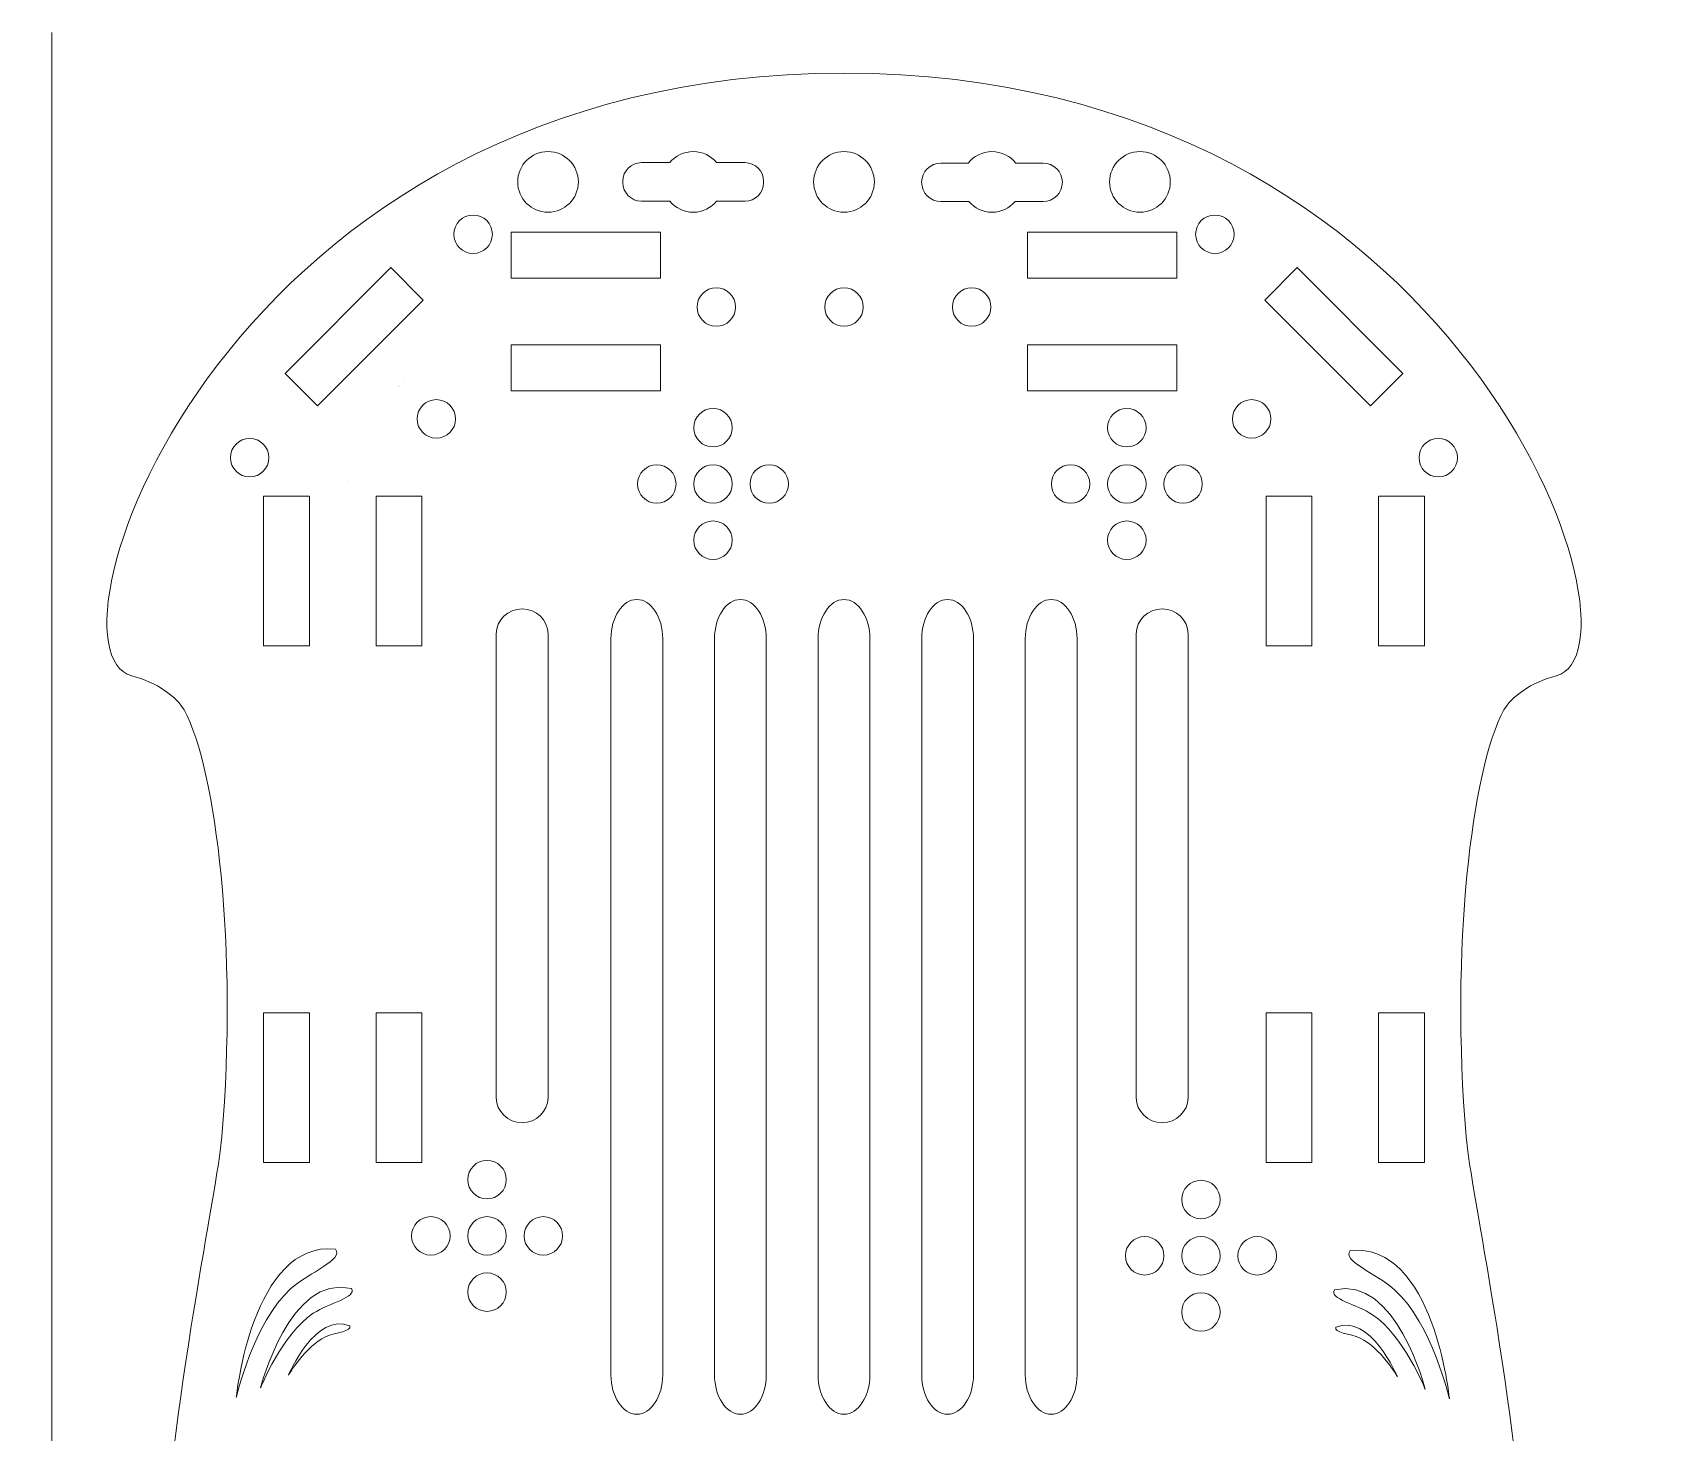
# Model space of a CAD drawing. Header units: millimetres. Extents: x 73 to 248, y -150 to 150.
# Drawn here: x 137.9 to 247.6, y 55.4 to 150 of the extents above; entities that cross this region are included whole.
import ezdxf

# ---------------------------------------------------------------- set-up
doc = ezdxf.new("R2010")
doc.units = ezdxf.units.MM
doc.header["$MEASUREMENT"] = 0
doc.layers.add('Layer 1', color=7, linetype='Continuous')

msp = doc.modelspace()

# ---------------------------------------------------------------- linework, layer by layer
at = {"layer": 'Layer 1', "color": 250, "lineweight": 18}
for points in [[(139.2066, -150), (139.2066, -150), (139.2066, 150), (139.2066, 150)], [(169.3519, 129.885), (169.3519, 129.885), (169.3519, 129.885), (169.3519, 129.885)], [(165.5872, 128.3968), (165.5872, 128.3968), (165.5872, 128.3968), (165.5872, 128.3968)], [(162.7399, 126.1414), (162.7399, 126.1414), (162.7399, 126.1414), (162.7399, 126.1414)], [(163.0188, 126.4179), (163.0188, 126.4179), (163.0188, 126.4179), (163.0188, 126.4179)], [(162.6487, 126.0478), (162.6487, 126.0478), (162.6487, 126.0478), (162.6487, 126.0478)], [(160.6698, 123.4794), (160.6698, 123.4794), (160.6698, 123.4794), (160.6698, 123.4794)], [(159.1815, 119.7147), (159.1815, 119.7147), (159.1815, 119.7147), (159.1815, 119.7147)], [(158.3793, 67.8078), (152.7316, 68.3597), (151.6796, 57.7879), (151.6796, 57.7879)], [(226.9551, 67.7153), (232.6028, 68.2672), (233.6548, 57.6954), (233.6548, 57.6954)], [(159.4564, 65.1313), (155.3063, 66.1877), (153.3146, 58.4213), (153.3146, 58.4213)], [(225.878, 65.0388), (230.0281, 66.0952), (232.0198, 58.3288), (232.0198, 58.3288)], [(159.3513, 62.617), (157.0419, 63.5989), (155.1959, 59.2785), (155.1959, 59.2785)], [(225.9831, 62.5245), (228.2925, 63.5064), (230.1385, 59.186), (230.1385, 59.186)]]:
    msp.add_open_spline(points, degree=3, dxfattribs=at)
for points, knots in [([(192.7429, 3.1028), (178.368, 3.0276), (177.6723, -9.0669), (163.2126, 2.9578), (163.2126, 2.9578), (163.2101, 2.9592), (163.2101, 2.9592), (163.2101, 2.9592), (163.2077, 2.9607), (163.2077, 2.9607), (163.2077, 2.9607), (163.2052, 2.9621), (163.2052, 2.9621), (163.2052, 2.9621), (163.2027, 2.9635), (163.2027, 2.9635), (163.2027, 2.9635), (163.2002, 2.965), (163.2002, 2.965), (163.2002, 2.965), (163.1953, 2.9678), (163.1953, 2.9678), (163.1953, 2.9678), (163.1928, 2.9692), (163.1928, 2.9692), (163.1928, 2.9692), (163.1903, 2.9707), (163.1903, 2.9707), (157.5681, 6.1964), (157.3477, 7.0605), (160.5861, 2.3877), (167.2454, -7.2212), (160.5304, -1.5844), (154.6603, 2.7069), (138.5468, 21.7285), (150.0665, 67.8659), (150.7031, 75.3956), (151.7699, 88.0117), (150.3434, 100.2121), (148.1553, 104.2247), (147.6705, 105.1159), (146.2928, 106.093), (144.6089, 106.5426), (137.9044, 108.3329), (150.8027, 147.251), (192.7429, 147.251), (234.6831, 147.251), (247.5814, 108.3329), (240.8769, 106.5426), (239.193, 106.093), (237.8153, 105.1159), (237.3305, 104.2247), (235.1424, 100.2121), (233.7159, 88.0117), (234.7827, 75.3956), (235.4193, 67.8659), (246.939, 21.7285), (230.8255, 2.7069), (224.9554, -1.5844), (218.2404, -7.2212), (224.8997, 2.3877), (228.1381, 7.0605), (227.9177, 6.1964), (222.2955, 2.9707), (222.2955, 2.9707), (222.293, 2.9692), (222.293, 2.9692), (222.293, 2.9692), (222.2905, 2.9678), (222.2905, 2.9678), (222.2905, 2.9678), (222.2856, 2.965), (222.2856, 2.965), (222.2856, 2.965), (222.2831, 2.9635), (222.2831, 2.9635), (222.2831, 2.9635), (222.2806, 2.9621), (222.2806, 2.9621), (222.2806, 2.9621), (222.2781, 2.9607), (222.2781, 2.9607), (222.2781, 2.9607), (222.2757, 2.9592), (222.2757, 2.9592), (222.2757, 2.9592), (222.2732, 2.9578), (222.2732, 2.9578), (207.8135, -9.0669), (207.1178, 3.0276), (192.7429, 3.1028)], [0, 0, 0, 0, 0.03333333, 0.03333333, 0.03333333, 0.06666667, 0.06666667, 0.06666667, 0.1, 0.1, 0.1, 0.13333333, 0.13333333, 0.13333333, 0.16666667, 0.16666667, 0.16666667, 0.2, 0.2, 0.2, 0.23333333, 0.23333333, 0.23333333, 0.26666667, 0.26666667, 0.26666667, 0.3, 0.3, 0.3, 0.33333333, 0.33333333, 0.33333333, 0.36666667, 0.36666667, 0.36666667, 0.4, 0.4, 0.4, 0.43333333, 0.43333333, 0.43333333, 0.46666667, 0.46666667, 0.46666667, 0.5, 0.5, 0.5, 0.53333333, 0.53333333, 0.53333333, 0.56666667, 0.56666667, 0.56666667, 0.6, 0.6, 0.6, 0.63333333, 0.63333333, 0.63333333, 0.66666667, 0.66666667, 0.66666667, 0.7, 0.7, 0.7, 0.73333333, 0.73333333, 0.73333333, 0.76666667, 0.76666667, 0.76666667, 0.8, 0.8, 0.8, 0.83333333, 0.83333333, 0.83333333, 0.86666667, 0.86666667, 0.86666667, 0.9, 0.9, 0.9, 0.93333333, 0.93333333, 0.93333333, 0.96666667, 0.96666667, 0.96666667, 1, 1, 1, 1]), ([(172.7428, 141.9543), (173.875, 141.9543), (174.7928, 141.0365), (174.7928, 139.9043), (174.7928, 138.7721), (173.875, 137.8543), (172.7428, 137.8543), (171.6106, 137.8543), (170.6928, 138.7721), (170.6928, 139.9043), (170.6928, 141.0365), (171.6106, 141.9543), (172.7428, 141.9543)], [0, 0, 0, 0, 0.25, 0.25, 0.25, 0.5, 0.5, 0.5, 0.75, 0.75, 0.75, 1, 1, 1, 1]), ([(182.5533, 141.9543), (183.192, 141.9543), (183.7624, 141.6622), (184.1384, 141.2043), (184.1384, 141.2043), (186.0572, 141.2043), (186.0572, 141.2043), (186.7448, 141.2043), (187.3072, 140.6418), (187.3072, 139.9543), (187.3072, 139.9543), (187.3072, 139.8542), (187.3072, 139.8542), (187.3072, 139.1668), (186.7448, 138.6043), (186.0572, 138.6043), (186.0572, 138.6043), (184.1384, 138.6043), (184.1384, 138.6043), (183.7624, 138.1464), (183.192, 137.8543), (182.5533, 137.8543), (181.9146, 137.8543), (181.3442, 138.1464), (180.9682, 138.6043), (180.9682, 138.6043), (179.0493, 138.6043), (179.0493, 138.6043), (178.3617, 138.6043), (177.7993, 139.1668), (177.7993, 139.8542), (177.7993, 139.8542), (177.7993, 139.9543), (177.7993, 139.9543), (177.7993, 140.6418), (178.3617, 141.2043), (179.0493, 141.2043), (179.0493, 141.2043), (180.9682, 141.2043), (180.9682, 141.2043), (181.3442, 141.6622), (181.9146, 141.9543), (182.5533, 141.9543)], [0, 0, 0, 0, 0.07142857, 0.07142857, 0.07142857, 0.14285714, 0.14285714, 0.14285714, 0.21428571, 0.21428571, 0.21428571, 0.28571429, 0.28571429, 0.28571429, 0.35714286, 0.35714286, 0.35714286, 0.42857143, 0.42857143, 0.42857143, 0.5, 0.5, 0.5, 0.57142857, 0.57142857, 0.57142857, 0.64285714, 0.64285714, 0.64285714, 0.71428571, 0.71428571, 0.71428571, 0.78571429, 0.78571429, 0.78571429, 0.85714286, 0.85714286, 0.85714286, 0.92857143, 0.92857143, 0.92857143, 1, 1, 1, 1]), ([(192.7427, 141.9543), (193.8749, 141.9543), (194.7927, 141.0365), (194.7927, 139.9043), (194.7927, 138.7721), (193.8749, 137.8543), (192.7427, 137.8543), (191.6105, 137.8543), (190.6927, 138.7721), (190.6927, 139.9043), (190.6927, 141.0365), (191.6105, 141.9543), (192.7427, 141.9543)], [0, 0, 0, 0, 0.25, 0.25, 0.25, 0.5, 0.5, 0.5, 0.75, 0.75, 0.75, 1, 1, 1, 1]), ([(202.7427, 141.9543), (203.3937, 141.9543), (203.9739, 141.6508), (204.3494, 141.1776), (204.3494, 141.1776), (206.1965, 141.1776), (206.1965, 141.1776), (206.9116, 141.1776), (207.4966, 140.5925), (207.4966, 139.8777), (207.4966, 139.1627), (206.9116, 138.5776), (206.1965, 138.5776), (206.1965, 138.5776), (204.3054, 138.5776), (204.3054, 138.5776), (203.9294, 138.1351), (203.3689, 137.8543), (202.7427, 137.8543), (202.1165, 137.8543), (201.556, 138.1351), (201.18, 138.5776), (201.18, 138.5776), (199.2888, 138.5776), (199.2888, 138.5776), (198.5737, 138.5776), (197.9887, 139.1627), (197.9887, 139.8777), (197.9887, 140.5925), (198.5737, 141.1776), (199.2888, 141.1776), (199.2888, 141.1776), (201.136, 141.1776), (201.136, 141.1776), (201.5115, 141.6508), (202.0917, 141.9543), (202.7427, 141.9543)], [0, 0, 0, 0, 0.08333333, 0.08333333, 0.08333333, 0.16666667, 0.16666667, 0.16666667, 0.25, 0.25, 0.25, 0.33333333, 0.33333333, 0.33333333, 0.41666667, 0.41666667, 0.41666667, 0.5, 0.5, 0.5, 0.58333333, 0.58333333, 0.58333333, 0.66666667, 0.66666667, 0.66666667, 0.75, 0.75, 0.75, 0.83333333, 0.83333333, 0.83333333, 0.91666667, 0.91666667, 0.91666667, 1, 1, 1, 1]), ([(212.7428, 141.9543), (213.875, 141.9543), (214.7928, 141.0365), (214.7928, 139.9043), (214.7928, 138.7721), (213.875, 137.8543), (212.7428, 137.8543), (211.6106, 137.8543), (210.6928, 138.7721), (210.6928, 139.9043), (210.6928, 141.0365), (211.6106, 141.9543), (212.7428, 141.9543)], [0, 0, 0, 0, 0.25, 0.25, 0.25, 0.5, 0.5, 0.5, 0.75, 0.75, 0.75, 1, 1, 1, 1]), ([(166.3828, 136.3667), (166.3828, 137.0847), (166.9648, 137.6667), (167.6828, 137.6667), (168.4008, 137.6667), (168.9828, 137.0847), (168.9828, 136.3667), (168.9828, 135.6487), (168.4008, 135.0667), (167.6828, 135.0667), (166.9648, 135.0667), (166.3828, 135.6487), (166.3828, 136.3667)], [0, 0, 0, 0, 0.25, 0.25, 0.25, 0.5, 0.5, 0.5, 0.75, 0.75, 0.75, 1, 1, 1, 1]), ([(216.5045, 136.3667), (216.5045, 137.0847), (217.0865, 137.6667), (217.8045, 137.6667), (218.5225, 137.6667), (219.1045, 137.0847), (219.1045, 136.3667), (219.1045, 135.6487), (218.5225, 135.0667), (217.8045, 135.0667), (217.0865, 135.0667), (216.5045, 135.6487), (216.5045, 136.3667)], [0, 0, 0, 0, 0.25, 0.25, 0.25, 0.5, 0.5, 0.5, 0.75, 0.75, 0.75, 1, 1, 1, 1]), ([(170.2429, 136.4987), (170.2429, 136.4987), (180.3429, 136.4987), (180.3429, 136.4987), (180.3429, 136.4987), (180.3429, 133.3987), (180.3429, 133.3987), (180.3429, 133.3987), (170.2429, 133.3987), (170.2429, 133.3987), (170.2429, 133.3987), (170.2429, 136.4987), (170.2429, 136.4987)], [0, 0, 0, 0, 0.25, 0.25, 0.25, 0.5, 0.5, 0.5, 0.75, 0.75, 0.75, 1, 1, 1, 1]), ([(205.1429, 136.4987), (205.1429, 136.4987), (215.2429, 136.4987), (215.2429, 136.4987), (215.2429, 136.4987), (215.2429, 133.3987), (215.2429, 133.3987), (215.2429, 133.3987), (205.1429, 133.3987), (205.1429, 133.3987), (205.1429, 133.3987), (205.1429, 136.4987), (205.1429, 136.4987)], [0, 0, 0, 0, 0.25, 0.25, 0.25, 0.5, 0.5, 0.5, 0.75, 0.75, 0.75, 1, 1, 1, 1]), ([(154.9751, 126.9678), (154.9751, 126.9678), (162.1169, 134.1096), (162.1169, 134.1096), (162.1169, 134.1096), (164.3089, 131.9176), (164.3089, 131.9176), (164.3089, 131.9176), (157.1671, 124.7758), (157.1671, 124.7758), (157.1671, 124.7758), (154.9751, 126.9678), (154.9751, 126.9678)], [0, 0, 0, 0, 0.25, 0.25, 0.25, 0.5, 0.5, 0.5, 0.75, 0.75, 0.75, 1, 1, 1, 1]), ([(230.5079, 126.9678), (230.5079, 126.9678), (223.3661, 134.1096), (223.3661, 134.1096), (223.3661, 134.1096), (221.1741, 131.9176), (221.1741, 131.9176), (221.1741, 131.9176), (228.3159, 124.7758), (228.3159, 124.7758), (228.3159, 124.7758), (230.5079, 126.9678), (230.5079, 126.9678)], [0, 0, 0, 0, 0.25, 0.25, 0.25, 0.5, 0.5, 0.5, 0.75, 0.75, 0.75, 1, 1, 1, 1]), ([(182.8184, 131.4487), (182.8184, 132.1667), (183.4004, 132.7487), (184.1184, 132.7487), (184.8364, 132.7487), (185.4184, 132.1667), (185.4184, 131.4487), (185.4184, 130.7307), (184.8364, 130.1487), (184.1184, 130.1487), (183.4004, 130.1487), (182.8184, 130.7307), (182.8184, 131.4487)], [0, 0, 0, 0, 0.25, 0.25, 0.25, 0.5, 0.5, 0.5, 0.75, 0.75, 0.75, 1, 1, 1, 1]), ([(191.4429, 131.4487), (191.4429, 132.1667), (192.0249, 132.7487), (192.7429, 132.7487), (193.4609, 132.7487), (194.0429, 132.1667), (194.0429, 131.4487), (194.0429, 130.7307), (193.4609, 130.1487), (192.7429, 130.1487), (192.0249, 130.1487), (191.4429, 130.7307), (191.4429, 131.4487)], [0, 0, 0, 0, 0.25, 0.25, 0.25, 0.5, 0.5, 0.5, 0.75, 0.75, 0.75, 1, 1, 1, 1]), ([(200.0693, 131.4482), (200.0693, 132.1662), (200.6513, 132.7482), (201.3693, 132.7482), (202.0873, 132.7482), (202.6693, 132.1662), (202.6693, 131.4482), (202.6693, 130.7302), (202.0873, 130.1482), (201.3693, 130.1482), (200.6513, 130.1482), (200.0693, 130.7302), (200.0693, 131.4482)], [0, 0, 0, 0, 0.25, 0.25, 0.25, 0.5, 0.5, 0.5, 0.75, 0.75, 0.75, 1, 1, 1, 1]), ([(170.2429, 128.8987), (170.2429, 128.8987), (180.3429, 128.8987), (180.3429, 128.8987), (180.3429, 128.8987), (180.3429, 125.7987), (180.3429, 125.7987), (180.3429, 125.7987), (170.2429, 125.7987), (170.2429, 125.7987), (170.2429, 125.7987), (170.2429, 128.8987), (170.2429, 128.8987)], [0, 0, 0, 0, 0.25, 0.25, 0.25, 0.5, 0.5, 0.5, 0.75, 0.75, 0.75, 1, 1, 1, 1]), ([(205.1429, 128.8987), (205.1429, 128.8987), (215.2429, 128.8987), (215.2429, 128.8987), (215.2429, 128.8987), (215.2429, 125.7987), (215.2429, 125.7987), (215.2429, 125.7987), (205.1429, 125.7987), (205.1429, 125.7987), (205.1429, 125.7987), (205.1429, 128.8987), (205.1429, 128.8987)], [0, 0, 0, 0, 0.25, 0.25, 0.25, 0.5, 0.5, 0.5, 0.75, 0.75, 0.75, 1, 1, 1, 1]), ([(163.8928, 123.8919), (163.8928, 124.6099), (164.4748, 125.1919), (165.1928, 125.1919), (165.9108, 125.1919), (166.4928, 124.6099), (166.4928, 123.8919), (166.4928, 123.1739), (165.9108, 122.5919), (165.1928, 122.5919), (164.4748, 122.5919), (163.8928, 123.1739), (163.8928, 123.8919)], [0, 0, 0, 0, 0.25, 0.25, 0.25, 0.5, 0.5, 0.5, 0.75, 0.75, 0.75, 1, 1, 1, 1]), ([(218.9902, 123.8919), (218.9902, 124.6099), (219.5722, 125.1919), (220.2902, 125.1919), (221.0082, 125.1919), (221.5902, 124.6099), (221.5902, 123.8919), (221.5902, 123.1739), (221.0082, 122.5919), (220.2902, 122.5919), (219.5722, 122.5919), (218.9902, 123.1739), (218.9902, 123.8919)], [0, 0, 0, 0, 0.25, 0.25, 0.25, 0.5, 0.5, 0.5, 0.75, 0.75, 0.75, 1, 1, 1, 1]), ([(182.591, 123.2964), (182.591, 124.0144), (183.173, 124.5964), (183.891, 124.5964), (184.609, 124.5964), (185.191, 124.0144), (185.191, 123.2964), (185.191, 122.5784), (184.609, 121.9964), (183.891, 121.9964), (183.173, 121.9964), (182.591, 122.5784), (182.591, 123.2964)], [0, 0, 0, 0, 0.25, 0.25, 0.25, 0.5, 0.5, 0.5, 0.75, 0.75, 0.75, 1, 1, 1, 1]), ([(210.5548, 123.2964), (210.5548, 124.0144), (211.1368, 124.5964), (211.8548, 124.5964), (212.5728, 124.5964), (213.1548, 124.0144), (213.1548, 123.2964), (213.1548, 122.5784), (212.5728, 121.9964), (211.8548, 121.9964), (211.1368, 121.9964), (210.5548, 122.5784), (210.5548, 123.2964)], [0, 0, 0, 0, 0.25, 0.25, 0.25, 0.5, 0.5, 0.5, 0.75, 0.75, 0.75, 1, 1, 1, 1]), ([(151.2828, 121.2727), (151.2828, 121.9907), (151.8648, 122.5727), (152.5828, 122.5727), (153.3008, 122.5727), (153.8828, 121.9907), (153.8828, 121.2727), (153.8828, 120.5547), (153.3008, 119.9727), (152.5828, 119.9727), (151.8648, 119.9727), (151.2828, 120.5547), (151.2828, 121.2727)], [0, 0, 0, 0, 0.25, 0.25, 0.25, 0.5, 0.5, 0.5, 0.75, 0.75, 0.75, 1, 1, 1, 1]), ([(231.5987, 121.2727), (231.5987, 121.9907), (232.1807, 122.5727), (232.8987, 122.5727), (233.6167, 122.5727), (234.1987, 121.9907), (234.1987, 121.2727), (234.1987, 120.5547), (233.6167, 119.9727), (232.8987, 119.9727), (232.1807, 119.9727), (231.5987, 120.5547), (231.5987, 121.2727)], [0, 0, 0, 0, 0.25, 0.25, 0.25, 0.5, 0.5, 0.5, 0.75, 0.75, 0.75, 1, 1, 1, 1]), ([(178.791, 119.4964), (178.791, 120.2144), (179.373, 120.7964), (180.091, 120.7964), (180.809, 120.7964), (181.391, 120.2144), (181.391, 119.4964), (181.391, 118.7784), (180.809, 118.1964), (180.091, 118.1964), (179.373, 118.1964), (178.791, 118.7784), (178.791, 119.4964)], [0, 0, 0, 0, 0.25, 0.25, 0.25, 0.5, 0.5, 0.5, 0.75, 0.75, 0.75, 1, 1, 1, 1]), ([(182.591, 119.4964), (182.591, 120.2144), (183.173, 120.7964), (183.891, 120.7964), (184.609, 120.7964), (185.191, 120.2144), (185.191, 119.4964), (185.191, 118.7784), (184.609, 118.1964), (183.891, 118.1964), (183.173, 118.1964), (182.591, 118.7784), (182.591, 119.4964)], [0, 0, 0, 0, 0.25, 0.25, 0.25, 0.5, 0.5, 0.5, 0.75, 0.75, 0.75, 1, 1, 1, 1]), ([(186.391, 119.4964), (186.391, 120.2144), (186.973, 120.7964), (187.691, 120.7964), (188.409, 120.7964), (188.991, 120.2144), (188.991, 119.4964), (188.991, 118.7784), (188.409, 118.1964), (187.691, 118.1964), (186.973, 118.1964), (186.391, 118.7784), (186.391, 119.4964)], [0, 0, 0, 0, 0.25, 0.25, 0.25, 0.5, 0.5, 0.5, 0.75, 0.75, 0.75, 1, 1, 1, 1]), ([(206.7548, 119.4964), (206.7548, 120.2144), (207.3368, 120.7964), (208.0548, 120.7964), (208.7728, 120.7964), (209.3548, 120.2144), (209.3548, 119.4964), (209.3548, 118.7784), (208.7728, 118.1964), (208.0548, 118.1964), (207.3368, 118.1964), (206.7548, 118.7784), (206.7548, 119.4964)], [0, 0, 0, 0, 0.25, 0.25, 0.25, 0.5, 0.5, 0.5, 0.75, 0.75, 0.75, 1, 1, 1, 1]), ([(210.5548, 119.4964), (210.5548, 120.2144), (211.1368, 120.7964), (211.8548, 120.7964), (212.5728, 120.7964), (213.1548, 120.2144), (213.1548, 119.4964), (213.1548, 118.7784), (212.5728, 118.1964), (211.8548, 118.1964), (211.1368, 118.1964), (210.5548, 118.7784), (210.5548, 119.4964)], [0, 0, 0, 0, 0.25, 0.25, 0.25, 0.5, 0.5, 0.5, 0.75, 0.75, 0.75, 1, 1, 1, 1]), ([(214.3548, 119.4964), (214.3548, 120.2144), (214.9368, 120.7964), (215.6548, 120.7964), (216.3728, 120.7964), (216.9548, 120.2144), (216.9548, 119.4964), (216.9548, 118.7784), (216.3728, 118.1964), (215.6548, 118.1964), (214.9368, 118.1964), (214.3548, 118.7784), (214.3548, 119.4964)], [0, 0, 0, 0, 0.25, 0.25, 0.25, 0.5, 0.5, 0.5, 0.75, 0.75, 0.75, 1, 1, 1, 1]), ([(153.5229, 108.5607), (153.5229, 108.5607), (153.5229, 118.6607), (153.5229, 118.6607), (153.5229, 118.6607), (156.6229, 118.6607), (156.6229, 118.6607), (156.6229, 118.6607), (156.6229, 108.5607), (156.6229, 108.5607), (156.6229, 108.5607), (153.5229, 108.5607), (153.5229, 108.5607)], [0, 0, 0, 0, 0.25, 0.25, 0.25, 0.5, 0.5, 0.5, 0.75, 0.75, 0.75, 1, 1, 1, 1]), ([(161.1229, 108.5607), (161.1229, 108.5607), (161.1229, 118.6607), (161.1229, 118.6607), (161.1229, 118.6607), (164.2229, 118.6607), (164.2229, 118.6607), (164.2229, 118.6607), (164.2229, 108.5607), (164.2229, 108.5607), (164.2229, 108.5607), (161.1229, 108.5607), (161.1229, 108.5607)], [0, 0, 0, 0, 0.25, 0.25, 0.25, 0.5, 0.5, 0.5, 0.75, 0.75, 0.75, 1, 1, 1, 1]), ([(221.2629, 108.5607), (221.2629, 108.5607), (221.2629, 118.6607), (221.2629, 118.6607), (221.2629, 118.6607), (224.3629, 118.6607), (224.3629, 118.6607), (224.3629, 118.6607), (224.3629, 108.5607), (224.3629, 108.5607), (224.3629, 108.5607), (221.2629, 108.5607), (221.2629, 108.5607)], [0, 0, 0, 0, 0.25, 0.25, 0.25, 0.5, 0.5, 0.5, 0.75, 0.75, 0.75, 1, 1, 1, 1]), ([(228.8629, 108.5607), (228.8629, 108.5607), (228.8629, 118.6607), (228.8629, 118.6607), (228.8629, 118.6607), (231.9629, 118.6607), (231.9629, 118.6607), (231.9629, 118.6607), (231.9629, 108.5607), (231.9629, 108.5607), (231.9629, 108.5607), (228.8629, 108.5607), (228.8629, 108.5607)], [0, 0, 0, 0, 0.25, 0.25, 0.25, 0.5, 0.5, 0.5, 0.75, 0.75, 0.75, 1, 1, 1, 1]), ([(182.591, 115.6964), (182.591, 116.4144), (183.173, 116.9964), (183.891, 116.9964), (184.609, 116.9964), (185.191, 116.4144), (185.191, 115.6964), (185.191, 114.9784), (184.609, 114.3964), (183.891, 114.3964), (183.173, 114.3964), (182.591, 114.9784), (182.591, 115.6964)], [0, 0, 0, 0, 0.25, 0.25, 0.25, 0.5, 0.5, 0.5, 0.75, 0.75, 0.75, 1, 1, 1, 1]), ([(210.5548, 115.6964), (210.5548, 116.4144), (211.1368, 116.9964), (211.8548, 116.9964), (212.5728, 116.9964), (213.1548, 116.4144), (213.1548, 115.6964), (213.1548, 114.9784), (212.5728, 114.3964), (211.8548, 114.3964), (211.1368, 114.3964), (210.5548, 114.9784), (210.5548, 115.6964)], [0, 0, 0, 0, 0.25, 0.25, 0.25, 0.5, 0.5, 0.5, 0.75, 0.75, 0.75, 1, 1, 1, 1]), ([(169.2429, 78.0262), (169.2429, 78.0262), (169.2429, 109.3774), (169.2429, 109.3774), (169.2429, 110.3011), (170.0304, 111.0569), (170.9929, 111.0569), (170.9929, 111.0569), (170.9929, 111.0569), (170.9929, 111.0569), (171.9554, 111.0569), (172.7429, 110.3011), (172.7429, 109.3774), (172.7429, 109.3774), (172.7429, 78.0262), (172.7429, 78.0262), (172.7429, 77.1024), (171.9554, 76.3466), (170.9929, 76.3466), (170.9929, 76.3466), (170.9929, 76.3466), (170.9929, 76.3466), (170.0304, 76.3466), (169.2429, 77.1024), (169.2429, 78.0262)], [0, 0, 0, 0, 0.125, 0.125, 0.125, 0.25, 0.25, 0.25, 0.375, 0.375, 0.375, 0.5, 0.5, 0.5, 0.625, 0.625, 0.625, 0.75, 0.75, 0.75, 0.875, 0.875, 0.875, 1, 1, 1, 1]), ([(176.9929, 59.308), (176.9929, 59.308), (176.9929, 109.0289), (176.9929, 109.0289), (176.9929, 110.4939), (177.7804, 111.6925), (178.7429, 111.6925), (178.7429, 111.6925), (178.7429, 111.6925), (178.7429, 111.6925), (179.7054, 111.6925), (180.4929, 110.4939), (180.4929, 109.0289), (180.4929, 109.0289), (180.4929, 59.308), (180.4929, 59.308), (180.4929, 57.843), (179.7054, 56.6444), (178.7429, 56.6444), (178.7429, 56.6444), (178.7429, 56.6444), (178.7429, 56.6444), (177.7804, 56.6444), (176.9929, 57.843), (176.9929, 59.308)], [0, 0, 0, 0, 0.125, 0.125, 0.125, 0.25, 0.25, 0.25, 0.375, 0.375, 0.375, 0.5, 0.5, 0.5, 0.625, 0.625, 0.625, 0.75, 0.75, 0.75, 0.875, 0.875, 0.875, 1, 1, 1, 1]), ([(183.9929, 59.308), (183.9929, 59.308), (183.9929, 109.0289), (183.9929, 109.0289), (183.9929, 110.4939), (184.7804, 111.6925), (185.7429, 111.6925), (185.7429, 111.6925), (185.7429, 111.6925), (185.7429, 111.6925), (186.7054, 111.6925), (187.4929, 110.4939), (187.4929, 109.0289), (187.4929, 109.0289), (187.4929, 59.308), (187.4929, 59.308), (187.4929, 57.843), (186.7054, 56.6444), (185.7429, 56.6444), (185.7429, 56.6444), (185.7429, 56.6444), (185.7429, 56.6444), (184.7804, 56.6444), (183.9929, 57.843), (183.9929, 59.308)], [0, 0, 0, 0, 0.125, 0.125, 0.125, 0.25, 0.25, 0.25, 0.375, 0.375, 0.375, 0.5, 0.5, 0.5, 0.625, 0.625, 0.625, 0.75, 0.75, 0.75, 0.875, 0.875, 0.875, 1, 1, 1, 1]), ([(190.9929, 59.308), (190.9929, 59.308), (190.9929, 109.0289), (190.9929, 109.0289), (190.9929, 110.4939), (191.7804, 111.6925), (192.7429, 111.6925), (192.7429, 111.6925), (192.7429, 111.6925), (192.7429, 111.6925), (193.7054, 111.6925), (194.4929, 110.4939), (194.4929, 109.0289), (194.4929, 109.0289), (194.4929, 59.308), (194.4929, 59.308), (194.4929, 57.843), (193.7054, 56.6444), (192.7429, 56.6444), (192.7429, 56.6444), (192.7429, 56.6444), (192.7429, 56.6444), (191.7804, 56.6444), (190.9929, 57.843), (190.9929, 59.308)], [0, 0, 0, 0, 0.125, 0.125, 0.125, 0.25, 0.25, 0.25, 0.375, 0.375, 0.375, 0.5, 0.5, 0.5, 0.625, 0.625, 0.625, 0.75, 0.75, 0.75, 0.875, 0.875, 0.875, 1, 1, 1, 1]), ([(197.9929, 59.308), (197.9929, 59.308), (197.9929, 109.0289), (197.9929, 109.0289), (197.9929, 110.4939), (198.7804, 111.6925), (199.7429, 111.6925), (199.7429, 111.6925), (199.7429, 111.6925), (199.7429, 111.6925), (200.7054, 111.6925), (201.4929, 110.4939), (201.4929, 109.0289), (201.4929, 109.0289), (201.4929, 59.308), (201.4929, 59.308), (201.4929, 57.843), (200.7054, 56.6444), (199.7429, 56.6444), (199.7429, 56.6444), (199.7429, 56.6444), (199.7429, 56.6444), (198.7804, 56.6444), (197.9929, 57.843), (197.9929, 59.308)], [0, 0, 0, 0, 0.125, 0.125, 0.125, 0.25, 0.25, 0.25, 0.375, 0.375, 0.375, 0.5, 0.5, 0.5, 0.625, 0.625, 0.625, 0.75, 0.75, 0.75, 0.875, 0.875, 0.875, 1, 1, 1, 1]), ([(204.9929, 59.308), (204.9929, 59.308), (204.9929, 109.0289), (204.9929, 109.0289), (204.9929, 110.4938), (205.7804, 111.6925), (206.7429, 111.6925), (206.7429, 111.6925), (206.7429, 111.6925), (206.7429, 111.6925), (207.7054, 111.6925), (208.4929, 110.4938), (208.4929, 109.0289), (208.4929, 109.0289), (208.4929, 59.308), (208.4929, 59.308), (208.4929, 57.8431), (207.7054, 56.6444), (206.7429, 56.6444), (206.7429, 56.6444), (206.7429, 56.6444), (206.7429, 56.6444), (205.7804, 56.6444), (204.9929, 57.8431), (204.9929, 59.308)], [0, 0, 0, 0, 0.125, 0.125, 0.125, 0.25, 0.25, 0.25, 0.375, 0.375, 0.375, 0.5, 0.5, 0.5, 0.625, 0.625, 0.625, 0.75, 0.75, 0.75, 0.875, 0.875, 0.875, 1, 1, 1, 1]), ([(212.4929, 78.0262), (212.4929, 78.0262), (212.4929, 109.3774), (212.4929, 109.3774), (212.4929, 110.3011), (213.2804, 111.0569), (214.2429, 111.0569), (214.2429, 111.0569), (214.2429, 111.0569), (214.2429, 111.0569), (215.2054, 111.0569), (215.9929, 110.3011), (215.9929, 109.3774), (215.9929, 109.3774), (215.9929, 78.0262), (215.9929, 78.0262), (215.9929, 77.1024), (215.2054, 76.3466), (214.2429, 76.3466), (214.2429, 76.3466), (214.2429, 76.3466), (214.2429, 76.3466), (213.2804, 76.3466), (212.4929, 77.1024), (212.4929, 78.0262)], [0, 0, 0, 0, 0.125, 0.125, 0.125, 0.25, 0.25, 0.25, 0.375, 0.375, 0.375, 0.5, 0.5, 0.5, 0.625, 0.625, 0.625, 0.75, 0.75, 0.75, 0.875, 0.875, 0.875, 1, 1, 1, 1]), ([(153.5229, 73.6607), (153.5229, 73.6607), (153.5229, 83.7607), (153.5229, 83.7607), (153.5229, 83.7607), (156.6229, 83.7607), (156.6229, 83.7607), (156.6229, 83.7607), (156.6229, 73.6607), (156.6229, 73.6607), (156.6229, 73.6607), (153.5229, 73.6607), (153.5229, 73.6607)], [0, 0, 0, 0, 0.25, 0.25, 0.25, 0.5, 0.5, 0.5, 0.75, 0.75, 0.75, 1, 1, 1, 1]), ([(161.1229, 73.6607), (161.1229, 73.6607), (161.1229, 83.7607), (161.1229, 83.7607), (161.1229, 83.7607), (164.2229, 83.7607), (164.2229, 83.7607), (164.2229, 83.7607), (164.2229, 73.6607), (164.2229, 73.6607), (164.2229, 73.6607), (161.1229, 73.6607), (161.1229, 73.6607)], [0, 0, 0, 0, 0.25, 0.25, 0.25, 0.5, 0.5, 0.5, 0.75, 0.75, 0.75, 1, 1, 1, 1]), ([(221.2629, 73.6607), (221.2629, 73.6607), (221.2629, 83.7607), (221.2629, 83.7607), (221.2629, 83.7607), (224.3629, 83.7607), (224.3629, 83.7607), (224.3629, 83.7607), (224.3629, 73.6607), (224.3629, 73.6607), (224.3629, 73.6607), (221.2629, 73.6607), (221.2629, 73.6607)], [0, 0, 0, 0, 0.25, 0.25, 0.25, 0.5, 0.5, 0.5, 0.75, 0.75, 0.75, 1, 1, 1, 1]), ([(228.8629, 73.6607), (228.8629, 73.6607), (228.8629, 83.7607), (228.8629, 83.7607), (228.8629, 83.7607), (231.9629, 83.7607), (231.9629, 83.7607), (231.9629, 83.7607), (231.9629, 73.6607), (231.9629, 73.6607), (231.9629, 73.6607), (228.8629, 73.6607), (228.8629, 73.6607)], [0, 0, 0, 0, 0.25, 0.25, 0.25, 0.5, 0.5, 0.5, 0.75, 0.75, 0.75, 1, 1, 1, 1]), ([(167.3232, 72.4964), (167.3232, 73.2144), (167.9052, 73.7964), (168.6232, 73.7964), (169.3412, 73.7964), (169.9232, 73.2144), (169.9232, 72.4964), (169.9232, 71.7784), (169.3412, 71.1964), (168.6232, 71.1964), (167.9052, 71.1964), (167.3232, 71.7784), (167.3232, 72.4964)], [0, 0, 0, 0, 0.25, 0.25, 0.25, 0.5, 0.5, 0.5, 0.75, 0.75, 0.75, 1, 1, 1, 1]), ([(215.5625, 71.1491), (215.5625, 71.8671), (216.1445, 72.4491), (216.8625, 72.4491), (217.5805, 72.4491), (218.1625, 71.8671), (218.1625, 71.1491), (218.1625, 70.4311), (217.5805, 69.8491), (216.8625, 69.8491), (216.1445, 69.8491), (215.5625, 70.4311), (215.5625, 71.1491)], [0, 0, 0, 0, 0.25, 0.25, 0.25, 0.5, 0.5, 0.5, 0.75, 0.75, 0.75, 1, 1, 1, 1]), ([(163.5232, 68.6964), (163.5232, 69.4144), (164.1052, 69.9964), (164.8232, 69.9964), (165.5412, 69.9964), (166.1232, 69.4144), (166.1232, 68.6964), (166.1232, 67.9784), (165.5412, 67.3964), (164.8232, 67.3964), (164.1052, 67.3964), (163.5232, 67.9784), (163.5232, 68.6964)], [0, 0, 0, 0, 0.25, 0.25, 0.25, 0.5, 0.5, 0.5, 0.75, 0.75, 0.75, 1, 1, 1, 1]), ([(167.3232, 68.6964), (167.3232, 69.4144), (167.9052, 69.9964), (168.6232, 69.9964), (169.3412, 69.9964), (169.9232, 69.4144), (169.9232, 68.6964), (169.9232, 67.9784), (169.3412, 67.3964), (168.6232, 67.3964), (167.9052, 67.3964), (167.3232, 67.9784), (167.3232, 68.6964)], [0, 0, 0, 0, 0.25, 0.25, 0.25, 0.5, 0.5, 0.5, 0.75, 0.75, 0.75, 1, 1, 1, 1]), ([(171.1232, 68.6964), (171.1232, 69.4144), (171.7052, 69.9964), (172.4232, 69.9964), (173.1412, 69.9964), (173.7232, 69.4144), (173.7232, 68.6964), (173.7232, 67.9784), (173.1412, 67.3964), (172.4232, 67.3964), (171.7052, 67.3964), (171.1232, 67.9784), (171.1232, 68.6964)], [0, 0, 0, 0, 0.25, 0.25, 0.25, 0.5, 0.5, 0.5, 0.75, 0.75, 0.75, 1, 1, 1, 1]), ([(211.7625, 67.3491), (211.7625, 68.0671), (212.3445, 68.6491), (213.0625, 68.6491), (213.7805, 68.6491), (214.3625, 68.0671), (214.3625, 67.3491), (214.3625, 66.6311), (213.7805, 66.0491), (213.0625, 66.0491), (212.3445, 66.0491), (211.7625, 66.6311), (211.7625, 67.3491)], [0, 0, 0, 0, 0.25, 0.25, 0.25, 0.5, 0.5, 0.5, 0.75, 0.75, 0.75, 1, 1, 1, 1]), ([(215.5625, 67.3491), (215.5625, 68.0671), (216.1445, 68.6491), (216.8625, 68.6491), (217.5805, 68.6491), (218.1625, 68.0671), (218.1625, 67.3491), (218.1625, 66.6311), (217.5805, 66.0491), (216.8625, 66.0491), (216.1445, 66.0491), (215.5625, 66.6311), (215.5625, 67.3491)], [0, 0, 0, 0, 0.25, 0.25, 0.25, 0.5, 0.5, 0.5, 0.75, 0.75, 0.75, 1, 1, 1, 1]), ([(219.3625, 67.3491), (219.3625, 68.0671), (219.9445, 68.6491), (220.6625, 68.6491), (221.3805, 68.6491), (221.9625, 68.0671), (221.9625, 67.3491), (221.9625, 66.6311), (221.3805, 66.0491), (220.6625, 66.0491), (219.9445, 66.0491), (219.3625, 66.6311), (219.3625, 67.3491)], [0, 0, 0, 0, 0.25, 0.25, 0.25, 0.5, 0.5, 0.5, 0.75, 0.75, 0.75, 1, 1, 1, 1]), ([(158.3793, 67.8078), (158.988, 67.0893), (156.6103, 66.2552), (155.3423, 65.107), (152.8563, 62.8559), (151.6796, 57.7879), (151.6796, 57.7879)], [0, 0, 0, 0, 0.5, 0.5, 0.5, 1, 1, 1, 1]), ([(226.9551, 67.7153), (226.3464, 66.9968), (228.7241, 66.1627), (229.9921, 65.0145), (232.4781, 62.7634), (233.6548, 57.6954), (233.6548, 57.6954)], [0, 0, 0, 0, 0.5, 0.5, 0.5, 1, 1, 1, 1]), ([(167.3232, 64.8964), (167.3232, 65.6144), (167.9052, 66.1964), (168.6232, 66.1964), (169.3412, 66.1964), (169.9232, 65.6144), (169.9232, 64.8964), (169.9232, 64.1784), (169.3412, 63.5964), (168.6232, 63.5964), (167.9052, 63.5964), (167.3232, 64.1784), (167.3232, 64.8964)], [0, 0, 0, 0, 0.25, 0.25, 0.25, 0.5, 0.5, 0.5, 0.75, 0.75, 0.75, 1, 1, 1, 1]), ([(159.4564, 65.1313), (159.8285, 64.5258), (157.9595, 64.175), (156.8825, 63.4632), (154.771, 62.0677), (153.3146, 58.4213), (153.3146, 58.4213)], [0, 0, 0, 0, 0.5, 0.5, 0.5, 1, 1, 1, 1]), ([(215.5625, 63.5491), (215.5625, 64.2671), (216.1445, 64.8491), (216.8625, 64.8491), (217.5805, 64.8491), (218.1625, 64.2671), (218.1625, 63.5491), (218.1625, 62.8311), (217.5805, 62.2491), (216.8625, 62.2491), (216.1445, 62.2491), (215.5625, 62.8311), (215.5625, 63.5491)], [0, 0, 0, 0, 0.25, 0.25, 0.25, 0.5, 0.5, 0.5, 0.75, 0.75, 0.75, 1, 1, 1, 1]), ([(225.878, 65.0388), (225.5059, 64.4333), (227.3749, 64.0825), (228.4519, 63.3707), (230.5634, 61.9752), (232.0198, 58.3288), (232.0198, 58.3288)], [0, 0, 0, 0, 0.5, 0.5, 0.5, 1, 1, 1, 1]), ([(159.3513, 62.617), (159.5128, 62.2331), (158.3991, 62.1966), (157.7118, 61.8804), (156.3645, 61.2605), (155.1959, 59.2785), (155.1959, 59.2785)], [0, 0, 0, 0, 0.5, 0.5, 0.5, 1, 1, 1, 1]), ([(225.9831, 62.5245), (225.8216, 62.1406), (226.9353, 62.1041), (227.6226, 61.7879), (228.9699, 61.168), (230.1385, 59.186), (230.1385, 59.186)], [0, 0, 0, 0, 0.5, 0.5, 0.5, 1, 1, 1, 1])]:
    msp.add_open_spline(points, degree=3, knots=knots, dxfattribs=at)

doc.saveas('drawing.dxf')
